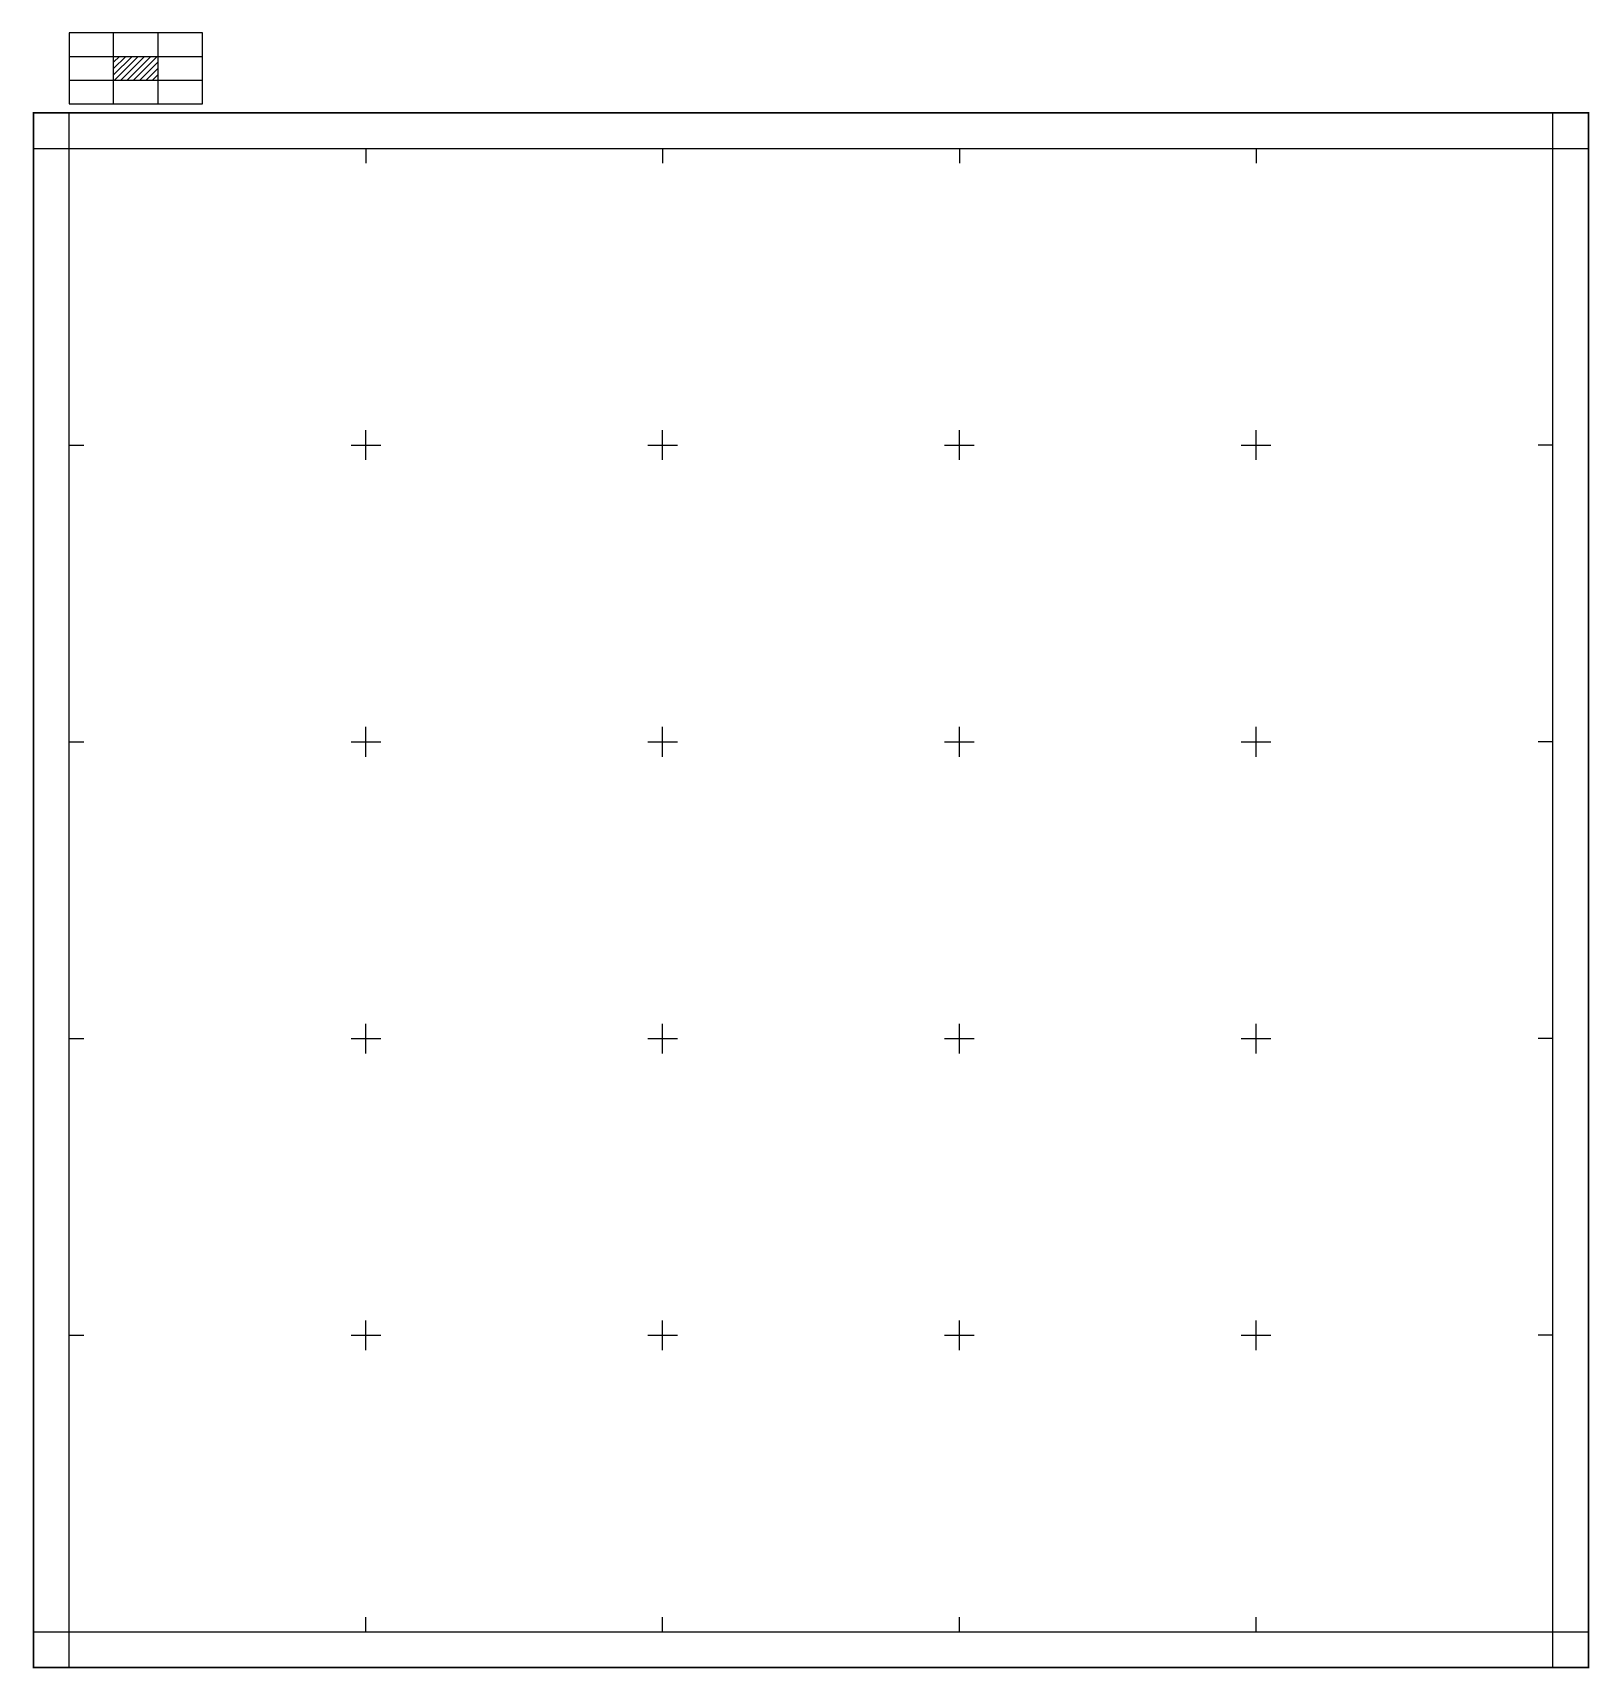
# Model space of a CAD drawing. Extents: x -12 to 512, y -12 to 539.
import ezdxf

# ---------------------------------------------------------------- set-up
doc = ezdxf.new("R2010")
doc.units = 0
doc.header["$MEASUREMENT"] = 0
doc.layers.get('0').update_dxf_attribs({"linetype": 'CONTINUOUS'})

msp = doc.modelspace()

# ---------------------------------------------------------------- linework, layer by layer
for p, q in [((45, 539), (0, 539)), ((0, 539), (0, 515)), ((15, 515), (15, 539)), ((30, 515), (30, 539)), ((45, 515), (45, 539)), ((0, 531), (45, 531)), ((0, 523), (45, 523)), ((0, 515), (45, 515)), ((0, -12), (0, 512)), ((500, -12), (500, 512)), ((-12, 500), (512, 500)), ((100, 500), (100, 495)), ((200, 500), (200, 495)), ((300, 500), (300, 495)), ((400, 500), (400, 495)), ((100, 395), (100, 405)), ((200, 395), (200, 405)), ((300, 395), (300, 405)), ((400, 395), (400, 405)), ((0, 400), (5, 400)), ((95, 400), (105, 400)), ((195, 400), (205, 400)), ((295, 400), (305, 400)), ((395, 400), (405, 400)), ((500, 400), (495, 400)), ((100, 295), (100, 305)), ((200, 295), (200, 305)), ((300, 295), (300, 305)), ((400, 295), (400, 305)), ((0, 300), (5, 300)), ((95, 300), (105, 300)), ((195, 300), (205, 300)), ((295, 300), (305, 300)), ((395, 300), (405, 300)), ((500, 300), (495, 300)), ((100, 195), (100, 205)), ((200, 195), (200, 205)), ((300, 195), (300, 205)), ((400, 195), (400, 205)), ((0, 200), (5, 200)), ((95, 200), (105, 200)), ((195, 200), (205, 200)), ((295, 200), (305, 200)), ((395, 200), (405, 200)), ((500, 200), (495, 200)), ((100, 95), (100, 105)), ((200, 95), (200, 105)), ((300, 95), (300, 105)), ((400, 95), (400, 105)), ((0, 100), (5, 100)), ((95, 100), (105, 100)), ((195, 100), (205, 100)), ((295, 100), (305, 100)), ((395, 100), (405, 100)), ((500, 100), (495, 100)), ((-12, 0), (512, 0)), ((100, 0), (100, 5)), ((200, 0), (200, 5)), ((300, 0), (300, 5)), ((400, 0), (400, 5))]:
    msp.add_line(p, q)
at = {"color": 0}
for p, q in [((15, 524.79), (21.21, 531)), ((15, 526.91), (19.09, 531)), ((15, 529.04), (16.96, 531)), ((15.33, 523), (23.33, 531)), ((17.45, 523), (25.45, 531)), ((19.57, 523), (27.57, 531)), ((21.69, 523), (29.69, 531)), ((23.81, 523), (30, 529.19)), ((25.94, 523), (30, 527.06)), ((28.06, 523), (30, 524.94))]:
    msp.add_line(p, q, dxfattribs=at)
msp.add_lwpolyline([(-12, -12, 0.5, 0.5, 0), (-12, 512, 0.5, 0.5, 0), (512, 512, 0.5, 0.5, 0), (512, -12, 0.5, 0.5, 0)], format="xyseb", close=True)

doc.saveas('drawing.dxf')
